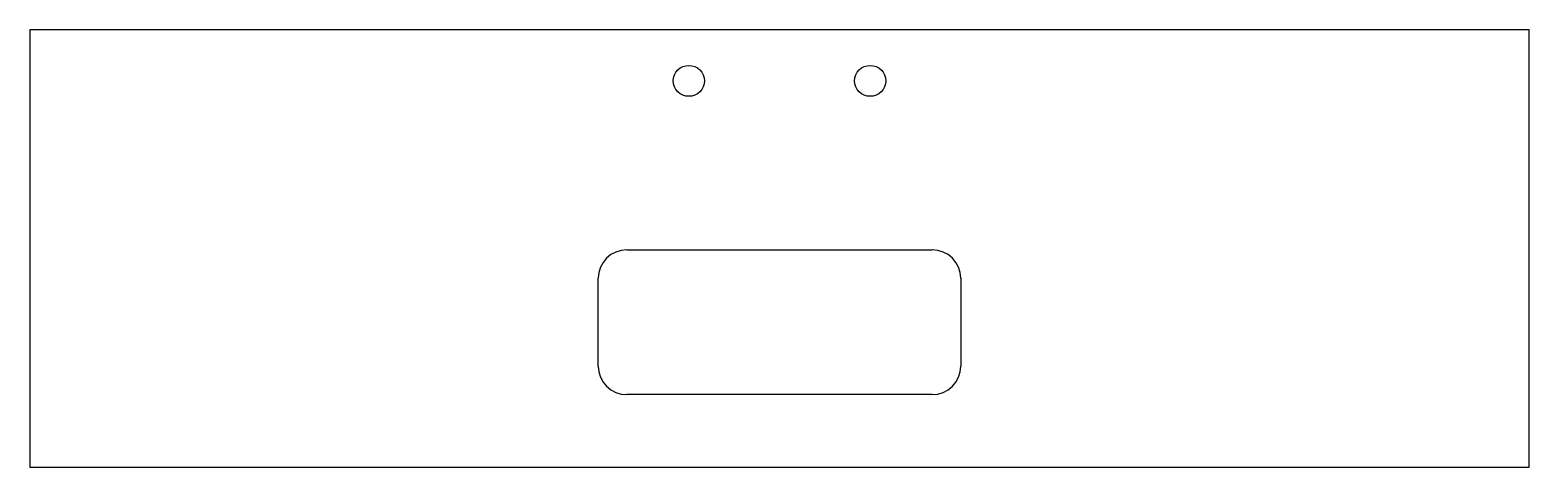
# Model space of a CAD drawing. Header units: millimetres. Extents: x -79 to 79, y -24 to 22.
import ezdxf

# ---------------------------------------------------------------- set-up
doc = ezdxf.new("R2010")
doc.units = ezdxf.units.MM
doc.layers.add('CUT', color=7, linetype='Continuous')

msp = doc.modelspace()

# ---------------------------------------------------------------- linework, layer by layer
at = {"layer": 'CUT'}
for p, q in [((-78.78, 22.38), (-78.78, -23.62)), ((78.78, 22.38), (-78.78, 22.38)), ((78.78, -23.62), (78.78, 22.38)), ((-16.05, -0.76), (16.05, -0.76)), ((-19.05, -13), (-19.05, -3.76)), ((19.05, -3.76), (19.05, -13)), ((16.05, -16), (-16.05, -16)), ((-78.78, -23.62), (78.78, -23.62))]:
    msp.add_line(p, q, dxfattribs=at)
for centre in [(-9.53, 17.02), (9.53, 17.02)]:
    msp.add_circle(centre, 1.63, dxfattribs=at)
for centre, start, end in [((-16.05, -3.76), 90, 180), ((16.05, -3.76), 0, 90), ((-16.05, -13), -180, -90), ((16.05, -13), -90, 0)]:
    msp.add_arc(centre, 3, start, end, dxfattribs=at)

doc.saveas('drawing.dxf')
